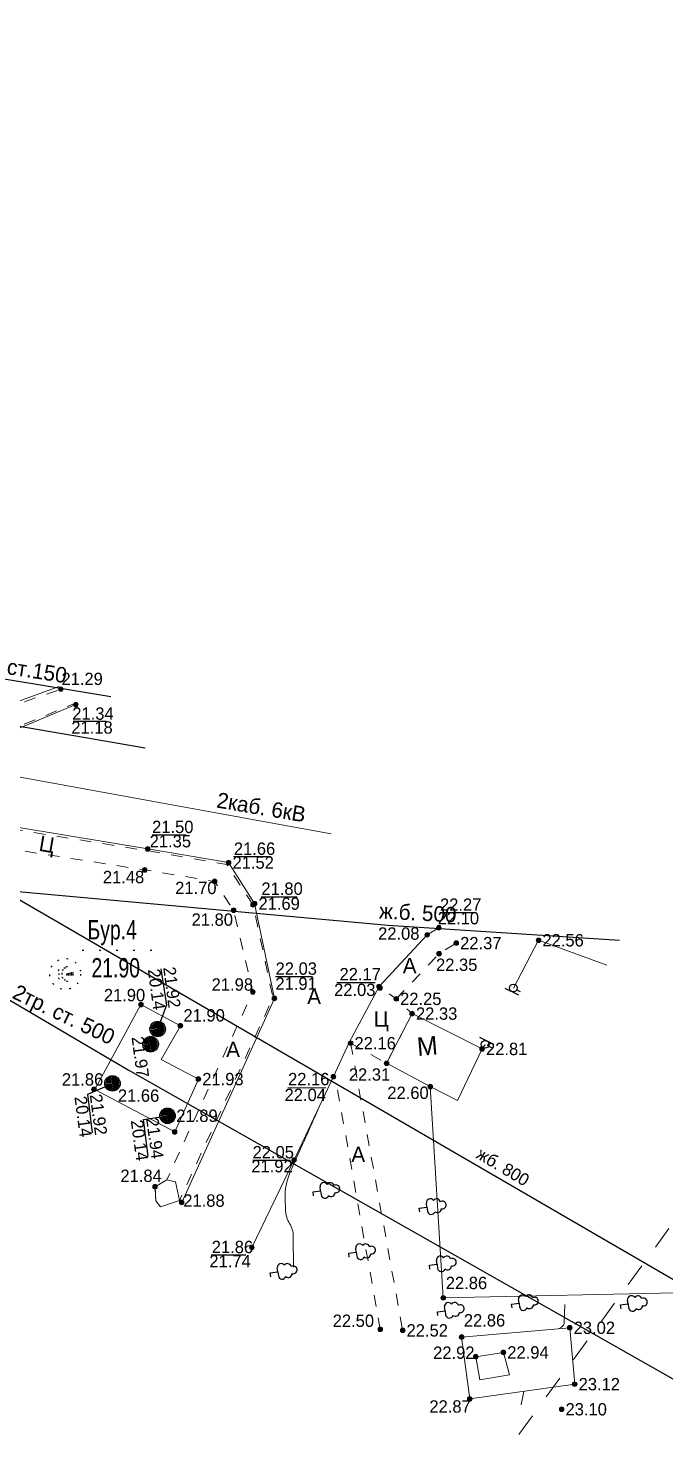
# Model space of a CAD drawing. Header units: metres. Extents: x 17798 to 18902, y 24284 to 24836.
# Drawn here: x 18005.4 to 18046.5, y 24566.5 to 24658.1 of the extents above; entities that cross this region are included whole.
import ezdxf

# ---------------------------------------------------------------- set-up
doc = ezdxf.new("R2010")
doc.units = ezdxf.units.M
doc.linetypes.add('CONTI', pattern=[1, 0, 1])
doc.linetypes.add('g5_01_5x1_5', pattern=[3, 1.5, -1.5])
for name, color, linetype in [('03_Здания и строения', 7, 'Continuous'), ('06_Инженерно-технические сооружения', 7, 'Continuous'), ('10_Границы покрытий и угодий', 7, 'Continuous'), ('13_Растительность', 7, 'Continuous'), ('14_Ограждения', 7, 'Continuous'), ('19_Горизонтали', 7, 'Continuous'), ('30_Канализация', 7, 'Continuous'), ('31_Водопровод', 7, 'Continuous'), ('32_Теплосеть', 7, 'Continuous'), ('33_Газопровод', 7, 'Continuous'), ('38_Кабели высокого напряжения', 7, 'Continuous'), ('44_Крышки колодцев', 7, 'Continuous'), ('45_Номера колодцев', 7, 'Continuous'), ('61_Отметки высоты поверхности', 7, 'Continuous'), ('BORE', 7, 'CONTI'), ('rastr', 7, 'Continuous')]:
    doc.layers.add(name, color=color, linetype=linetype)
doc.styles.add('LIKE11', font='bm431.shx')
doc.styles.add('LIKE14', font='p131.shx')
doc.styles.add('LIKE17', font='d431.shx')
doc.styles.add('LIKE32', font='peteri.shx')
doc.styles.add('Line_GUGK', font='bm431.ttf', dxfattribs={"height": 1})
doc.styles.add('SHRFT', font='TXT', dxfattribs={"width": 0.75})
doc.styles.get("Standard").update_dxf_attribs({"font": 'SPDS.shx', "oblique": 15, "height": 2})
doc.linetypes.add('g5_119_1', pattern='A,8,-2,[31,GUGK_2005.shx,S=0.2000000029802322,R=0,X=0,Y=0],0.699999988079071,[31,GUGK_2005.shx,S=0.1599999964237213,R=0,X=0,Y=0],6.599999904632568,[31,GUGK_2005.shx,S=0.1599999964237213,R=180.0000050089563,X=0,Y=0],0.699999988079071,[31,GUGK_2005.shx,S=0.2000000029802322,R=180.0000050089563,X=0,Y=0],-2', length=19.99999988079071)
doc.linetypes.add('g5_122_g', pattern='A,2,-2,3,-0.6000000238418579,["Г",Line_GUGK,S=2,R=0,X=0,Y=-1],-2.799999952316284,3,-2,8,-2,8,-2,6', length=41.39999997615814)
doc.linetypes.add('g5_122_k', pattern='A,2,-2,3,-0.6000000238418579,["К",Line_GUGK,S=2,R=0,X=0,Y=-1],-3,3,-2,8,-2,8,-2,6', length=41.60000002384186)
doc.linetypes.add('g5_122_kl', pattern='A,2,-2,3,-0.6000000238418579,["Кл",Line_GUGK,S=2,R=0,X=0,Y=-1],-5,3,-2,8,-2,8,-2,6', length=43.60000002384186)
doc.linetypes.add('g5_122_t', pattern='A,2,-2,3,-0.6000000238418579,["Т",Line_GUGK,S=2,R=0,X=0,Y=-1],-2.799999952316284,3,-2,8,-2,8,-2,6', length=41.39999997615814)
doc.linetypes.add('g5_122_v', pattern='A,2,-2,3,-0.6000000238418579,["В",Line_GUGK,S=2,R=0,X=0,Y=-1],-2.799999952316284,3,-2,8,-2,8,-2,6', length=41.39999997615814)
doc.linetypes.add('g5_397_1', pattern='A,0,-1.25,[39,GUGK_2005.shx,S=1,R=0,X=1,Y=0],-2.5,[24,GUGK_2005.shx,S=1,R=0,X=1,Y=0],-1.25', length=5)
doc.linetypes.add('g5_474_1a', pattern='A,2,-0.5,[28,GUGK_2005.shx,S=2,R=0,X=0,Y=0],-0.5,2', length=5)
doc.linetypes.add('g5_474_2a', pattern='A,2,-0.5,[27,GUGK_2005.shx,S=2,R=0,X=0,Y=0],-0.5,2', length=5)

# ---------------------------------------------------------------- blocks, each defined once
blk = doc.blocks.new('g5_474c_2')
h = blk.add_hatch(color=0)
edge = h.paths.add_edge_path()
edge.add_arc((0, 0), 0.5, 0, 360.0000100179126)
at = {"color": 0}
blk.add_line((-6.123031769111886e-17, -0.5), (-6.123031769111886e-17, -1), dxfattribs=at)
at = {"color": 0, "flags": 128}
blk.add_lwpolyline([(0.5, -1), (0.5, 1)], dxfattribs=at)
at = {"color": 0}
blk.add_circle((0, 0), 0.5, dxfattribs=at)
blk = doc.blocks.new('g5_474c_1')
h = blk.add_hatch(color=0)
edge = h.paths.add_edge_path()
edge.add_arc((0, 0), 0.5, 0, 360.0000100179126)
at = {"color": 0}
blk.add_line((0, 0.5), (0, 1), dxfattribs=at)
at = {"color": 0, "flags": 128}
blk.add_lwpolyline([(0.5, -1), (0.5, 1)], dxfattribs=at)
at = {"color": 0}
blk.add_circle((0, 0), 0.5, dxfattribs=at)
blk = doc.blocks.new('g5_388_1')
at = {"color": 0, "flags": 128}
blk.add_lwpolyline([(0, 0.99423149460381), (0.513141325947899, 0.99423149460381, 0.7980424165725708), (0.729456388550349, 1.94501724603264, 0.6363283395767212), (0.462796798938016, 2.81074059364795, 0.5330644249916077), (0, 3.5, 0.5330644249916077), (-0.462796798938011, 2.81074059364795, 0.6363283395767212), (-0.729456388550344, 1.94501724603264, 0.7980424165725708), (-0.513141325947899, 0.99423149460381)], format="xyb", dxfattribs=at)
for points in [[(0, 0.99423149460381), (-0.513141325947899, 0.99423149460381)], [(0.5, 0), (0, 0), (0, 0.99423149460381)]]:
    blk.add_lwpolyline(points, dxfattribs=at)
at = {"style": 'LIKE11', "flags": 8}
for tag, p in [('Описание', (-14.18582778595089, 0.838153843312421)), ('Метрические данные', (1.49018894412265, 0.457040420709325))]:
    blk.add_attdef(tag, p, '', height=2, dxfattribs=at)
blk = doc.blocks.new('g5_117t')
h = blk.add_hatch(color=255)
h.paths.add_polyline_path([(-0.07500000000000022, -0.07499999999999986), (-0.9219544457292889, -0.0749999999999998, 0.3674260079860687), (-0.07500000000000029, -0.9219544457292886)])
h.paths.add_polyline_path([(0.07499999999999969, -0.9219544457292886, 0.3674260079860687), (0.9219544457292886, -0.07499999999999993), (0.07499999999999979, -0.07499999999999989)])
h.paths.add_polyline_path([(0.9219544457292886, 0.07500000000000005, 0.9219544529914856), (-0.9219544457292889, 0.07500000000000018)])
at = {"color": 0, "flags": 128}
for points in [[(-1, 1.836909530733566e-16), (0.9999999999999999, 1.836909530733566e-16)], [(-2.947132555358722e-16, -0.9999999999999999), (-2.947132555358722e-16, 1.224606353822378e-16)]]:
    blk.add_lwpolyline(points, dxfattribs=at)
at = {"color": 0}
blk.add_circle((-1.110223024625157e-16, 6.123031769111888e-17), 1, dxfattribs=at)
at = {"style": 'LIKE11', "flags": 8}
for tag, p in [('Номер', (-2.947132555358722e-16, 1.699999988079071)), ('Отметка кольца люка', (4.198353965073093e-16, -2.800000011920929)), ('Отметка земли (возле него)', (4.198353965073093e-16, -4.800000011920929)), ('Верх прокладки', (4.198353965073093e-16, -6.800000011920929)), ('Низ прокладки', (4.198353965073093e-16, -8.800000011920929))]:
    blk.add_attdef(tag, p, '', height=1.600000023841858, dxfattribs=at)
blk = doc.blocks.new('g5_330')
at = {"linetype": 'ByBlock', "lineweight": -2}
blk.add_hatch(color=0, dxfattribs=at).paths.add_polyline_path([(-0.3, 0, 1), (0.3, 0, 1)])
at = {"color": 0, "linetype": 'ByBlock', "lineweight": -2}
blk.add_circle((0, 0), 0.3, dxfattribs=at)
at = {"color": 0, "linetype": 'ByBlock', "lineweight": 15, "flags": 12}
for tag, p in [('number', (-7.619999885559082, -0.800000011920929)), ('z', (0.5, -0.800000011920929))]:
    blk.add_attdef(tag, p, '', height=1.600000023841858, dxfattribs=at)
blk = doc.blocks.new('BL_985')
at = {"color": 0}
for radius in [2, 1, 0.8, 0.6, 0.4, 0.2]:
    blk.add_circle((0, 0), radius, dxfattribs=at)

msp = doc.modelspace()

# ---------------------------------------------------------------- linework, layer by layer
at = {"layer": '03_Здания и строения', "color": 7, "linetype": 'Continuous', "lineweight": 20, "ltscale": 0.5, "flags": 128}
for points in [[(18028.533, 24591.089), (18031.35999990272, 24589.58000005627), (18033.13170624542, 24588.68519355202), (18034.71500016022, 24592.0209999814), (18030.18299997616, 24594.30999995613), (18028.533, 24591.089)], [(18034.299, 24572.095), (18034.57200000191, 24570.59699997425), (18036.48200008774, 24570.9320000124), (18036.09199998283, 24572.37599998832), (18034.299, 24572.095)]]:
    msp.add_lwpolyline(points, dxfattribs=at)
at = {"layer": '06_Инженерно-технические сооружения', "color": 7, "linetype": 'Continuous', "lineweight": 20, "ltscale": 0.5, "flags": 128}
for points in [[(18014.822, 24586.651), (18009.64900014114, 24589.3970000515), (18012.64300009918, 24594.89400003052), (18015.19000000072, 24593.52199981308), (18013.95500001621, 24591.34299991226), (18016.3560000391, 24590.06800005531), (18014.822, 24586.651)], [(18013.55, 24583.102), (18013.61400000304, 24582.19099998665), (18013.89700000286, 24581.80599999618), (18015.12899999618, 24582.20499998522), (18014.87400000095, 24583.42699998808), (18014.31200002432, 24583.55500000906), (18013.55, 24583.102)]]:
    msp.add_lwpolyline(points, dxfattribs=at)
at = {"layer": '10_Границы покрытий и угодий', "color": 7, "linetype": 'Continuous', "lineweight": 20, "ltscale": 0.5, "flags": 128}
for points in [[(17985.765, 24644.498), (17984.87000001907, 24631.22899994659), (17984.3179999733, 24623.85200009155), (17980.51799978256, 24623.95299992371), (17980.42399991989, 24622.59199986267), (17981.06899990082, 24619.24100003052), (17983.17600001335, 24616.68999943542), (17987.3559999609, 24614.79200062561), (17990.17000020981, 24614.34299931335), (17999.16000045776, 24612.89199909973), (18004.45800079346, 24612.66599926758), (18008.4259992981, 24614.31000027466)], [(17980.26, 24599.845), (17981.01900000334, 24602.79999992371), (17983.1500001049, 24605.81499979019), (17984.68605495453, 24607.00439950943), (17987.37199998855, 24608.3839995575), (17990.48200012207, 24608.63600036621), (17999.11700035095, 24607.27900001526), (18013.07999969482, 24604.96700021744)], [(18013.08, 24604.967), (18018.314000206, 24604.08499997091), (18019.99300010681, 24601.43000005913), (18021.27799995423, 24595.28800009918), (18015.27499993324, 24582.08199977112)], [(18019.816, 24579.174), (18022.54699994659, 24584.83199999237), (18025.09000016785, 24590.22600004578), (18026.11023189163, 24592.43404505157), (18028.04399968719, 24596.05900022888), (18031.15699960327, 24599.40600035095), (18031.91499997711, 24599.86800024414)]]:
    msp.add_lwpolyline(points, dxfattribs=at)
at = {"layer": '10_Границы покрытий и угодий', "color": 7, "linetype": 'g5_01_5x1_5', "lineweight": 20, "ltscale": 0.5, "flags": 128}
for points in [[(17991.035, 24623.262), (17990.29700002432, 24615.79300013733), (17999.84400001526, 24614.17300025177), (18004.19699970245, 24614.18900004578), (18007.45599952698, 24615.31099978638)], [(17987.313, 24614.983), (17990.12699989128, 24614.47999997902), (17999.19899967956, 24612.98400004673), (18004.46399906921, 24612.79299994278), (18008.35000065613, 24614.37900002766)], [(17980.414, 24599.905), (17981.12799998665, 24602.73700001716), (17983.22500010872, 24605.69400003433), (17984.78600021744, 24606.93100002289), (17987.50799986267, 24608.31999996185), (17990.54599996948, 24608.47600009918), (17999.05999990845, 24607.10700014114), (18013.0150017395, 24604.85299995422), (18018.1999992981, 24603.96200016022), (18019.89100119019, 24601.3520000267), (18021.18300100708, 24595.32199981689), (18015.12900015259, 24582.20499923706)], [(18013.614, 24582.191), (18013.54999999696, 24583.10200001335), (18014.31200001383, 24583.55499996281), (18019.88100019837, 24595.71399976349), (18018.64000002289, 24601.00200082397), (18017.41000000382, 24602.86199952698), (18012.88799998903, 24603.60799981689), (17998.80699983978, 24605.81500054932), (17990.30000082398, 24607.2770004425), (17988.00099913025, 24607.35099984741), (17985.63700071716, 24606.08399964905), (17984.27900091553, 24604.95499993896), (17982.36199919129, 24602.69199945068), (17981.47500006104, 24599.89200021362)], [(18029.156, 24595.263), (18031.93299995041, 24598.18199991035), (18033.04199991798, 24598.87000011253)], [(18026.206, 24592.394), (18028.53299990272, 24591.08900005245), (18030.18299999809, 24594.31000000858), (18029.15600004768, 24595.26299995804), (18028.11799994087, 24595.96799988174)], [(18026.206, 24592.394), (18029.5770000515, 24573.80300039673)], [(18028.121, 24573.873), (18025.22699994659, 24590.13499913025)]]:
    msp.add_lwpolyline(points, dxfattribs=at)
at = {"layer": '13_Растительность', "color": 92, "linetype": 'g5_397_1', "lineweight": 20, "ltscale": 0.5, "flags": 128}
msp.add_lwpolyline([(17991.442, 24623.158), (17990.90199997854, 24616.23600006866), (17999.98199996185, 24614.37899971771), (18004.19599971008, 24614.34300041962), (18007.34600028229, 24615.48899985123)], dxfattribs=at)
at = {"layer": '14_Ограждения', "color": 7, "linetype": 'g5_474_1a', "lineweight": 20, "ltscale": 0.5, "flags": 128}
for points in [[(18042.77444387946, 24597.45109281618), (18038.36500002418, 24599.05599997121), (18036.73699976478, 24595.96399996358)], [(18034.715, 24592.021), (18034.90999999285, 24592.31799999094)], [(18031.36, 24589.58), (18032.19799999952, 24575.90699966431), (18048.26500068665, 24576.2500000763), (18064.68400131226, 24576.71099956513), (18067.32500015259, 24582.93300016403)]]:
    msp.add_lwpolyline(points, dxfattribs=at)
at = {"layer": '14_Ограждения', "color": 7, "linetype": 'g5_474_2a', "lineweight": 20, "ltscale": 0.5, "flags": 128}
msp.add_lwpolyline([(18033.913, 24569.362), (18033.38500000286, 24573.36499978256), (18040.38699997711, 24573.96899987412), (18040.70700014877, 24570.32000000429), (18033.913, 24569.362)], dxfattribs=at)
at = {"layer": '19_Горизонтали', "color": 42, "linetype": 'Continuous', "lineweight": 20, "ltscale": 0.5, "flags": 128}
for points, elevation in [([(18021.07607004022, 24595.87083760296), (18021.00656625604, 24596.14548054729)], 22), ([(18037.24229928826, 24568.98915425335), (18037.4032489953, 24569.85415211712)], 23)]:
    msp.add_lwpolyline(points, dxfattribs=dict(at, elevation=elevation))
for points, elevation in [([(18024.23570749139, 24588.41395131145), (18023.86007425164, 24587.55045643841, -0.003689436940476298), (18023.09610595633, 24585.8291039949), (18022.97404441556, 24585.55946205732, 0.003144798334687948), (18022.28006479119, 24584.0003885368), (18022.28006479119, 24584.0003885368, 0.1131678745150566), (18021.97061057966, 24582.36600092471), (18022.00243096678, 24581.53455461147, 0.1325313299894333), (18022.2566120324, 24580.71800557171), (18022.2566120324, 24580.71800557171, -0.1412954181432724), (18022.49555697457, 24579.90113581123), (18022.50323984002, 24577.90111104046)], 22), ([(18039.66422006463, 24573.90664998089), (18039.84277078485, 24574.01200810467, 0.2553529441356659), (18040.02912849227, 24574.32453703934), (18040.07240793084, 24575.47302571331)], 23)]:
    msp.add_lwpolyline(points, format="xyb", dxfattribs=dict(at, elevation=elevation))
at = {"layer": '30_Канализация', "color": 42, "linetype": 'g5_122_kl', "lineweight": 30, "ltscale": 0.5, "flags": 128}
msp.add_lwpolyline([(17981.176, 24764.182), (17973.76000011063, 24619.6879967041), (18068.14867913818, 24564.86696704102), (18224.58759057617, 24482.32741625977), (18357.92499291992, 24375.33501513672), (18432.45169580078, 24314.74266894531), (18453.23700463867, 24297.96999438477), (18504.48727929687, 24313.98333056641), (18591.35513818359, 24418.31029589844), (18643.87698876953, 24411.19551928711), (18665.86996972656, 24407.07601245117), (18685.74106347656, 24402.10665209961)], dxfattribs=at)
at = {"layer": '30_Канализация', "color": 12, "linetype": 'g5_122_k', "lineweight": 30, "ltscale": 0.5, "flags": 128}
msp.add_lwpolyline([(17987.737, 24601.665), (17999.20500041199, 24594.44199995041), (18003.25999976349, 24602.3390000248), (18028.64233447266, 24600.02957419396), (18043.59887744141, 24599.06684044838)], dxfattribs=at)
at = {"layer": '31_Водопровод', "color": 94, "linetype": 'g5_122_v', "lineweight": 30, "ltscale": 0.5, "flags": 128}
msp.add_lwpolyline([(17985.285, 24619.04), (18010.69007888794, 24614.83772281647)], dxfattribs=at)
at = {"layer": '32_Теплосеть', "color": 5, "linetype": 'g5_122_t', "lineweight": 30, "ltscale": 0.5, "flags": 128}
msp.add_lwpolyline([(17991.57811516937, 24605.40020426376), (17992.74811476883, 24601.88407786949), (18011.81259125885, 24590.6583715306), (18049.44905633148, 24569.29993876083), (18087.01199883637, 24548.60400065048), (18106.57750481781, 24538.65784891708), (18150.63466424164, 24515.78648813827), (18177.94508904633, 24501.7097211705), (18193.87372368988, 24492.91350992782), (18205.48877495941, 24487.73374613388), (18208.06947869476, 24491.29064615829)], dxfattribs=at)
at = {"layer": '33_Газопровод', "color": 132, "linetype": 'g5_122_g', "lineweight": 30, "ltscale": 0.5, "flags": 128}
msp.add_lwpolyline([(17994.29377527039, 24614.69570467831), (18009.05147332948, 24612.19216845394), (18012.90794725221, 24611.51175711513)], dxfattribs=at)
at = {"layer": '38_Кабели высокого напряжения', "color": 1, "linetype": 'g5_119_1', "lineweight": 20, "ltscale": 0.5, "flags": 128}
msp.add_lwpolyline([(18024.94055704771, 24605.93864468502), (17978.97845225035, 24614.31520680355), (17969.23174433409, 24616.16282586025), (17969.60542063414, 24622.70214871334), (18000.12226633726, 24619.61932495999)], dxfattribs=at)
at = {"layer": '45_Номера колодцев', "flags": 128}
for points in [[(18013.92350135154, 24597.20649116), (18014.29636698499, 24594.85140616224), (18013.719, 24593.308)], [(18009.51416941663, 24586.59427782487), (18009.20537329088, 24589.08690096878), (18010.796, 24589.788)], [(18013.11365691885, 24585.08549775586), (18012.8048607931, 24587.45942556402), (18014.361, 24587.694)]]:
    msp.add_lwpolyline(points, dxfattribs=at)
at = {"layer": '61_Отметки высоты поверхности', "flags": 128}
for points in [[(18008.24596184639, 24613.23914229541), (18010.408759197, 24613.24526920009)], [(18013.35797172984, 24605.87996478797), (18015.56365741319, 24605.88685755575)], [(18018.63120853694, 24604.48179663133), (18021.01265979817, 24604.48179663133)], [(18020.41579716767, 24601.87224581479), (18022.75219015076, 24601.86407660856)], [(18031.98876094558, 24600.85772926907), (18034.27371818572, 24600.85772926907)], [(18021.35178481242, 24596.69981035202), (18023.74740454072, 24596.7059372567)], [(18025.32458123452, 24596.32404600492), (18027.79457267677, 24596.32404600492)], [(18022.14553107978, 24589.51356018058), (18024.59831003811, 24589.52646954352)], [(18019.87173007923, 24584.82929424466), (18022.29223563022, 24584.82929424466)], [(18017.18706071256, 24578.69668278691), (18019.43328986389, 24578.68807654495)]]:
    msp.add_lwpolyline(points, dxfattribs=at)
at = {"layer": 'BORE', "color": 5}
msp.add_line((18008.83532928893, 24598.42066992555), (18013.42907928893, 24598.42066992555), dxfattribs=at)
at = {"layer": 'rastr', "color": 5, "linetype": 'g5_01_5x1_5', "lineweight": 20, "flags": 128}
msp.add_lwpolyline([(18017.64439284645, 24540.40191813061), (18072.84292671276, 24616.11672122156)], dxfattribs=at)

# ---------------------------------------------------------------- block references
at = {"layer": '13_Растительность', "color": 92, "linetype": 'Continuous', "lineweight": 20, "xscale": 0.5, "yscale": 0.5, "zscale": 0.5, "rotation": 277.5631784342272}
for p in [(18023.773, 24582.766, 22.122), (18030.65, 24581.717, 22.527), (18026.08, 24578.799, 22.339), (18021.005, 24577.525, 21.858), (18031.305, 24578.016, 22.5), (18031.82, 24575.004, 22.636), (18036.616, 24575.499, 22.851), (18043.668, 24575.446, 23.155)]:
    msp.add_blockref('g5_388_1', p, dxfattribs=at)
at = {"layer": '14_Ограждения', "color": 7, "linetype": 'Continuous', "lineweight": 20, "xscale": 0.5, "yscale": 0.5, "zscale": 0.5}
for name, p, rotation in [('g5_474c_1', (18036.737, 24595.964, 22.772), 243.3846932614299), ('g5_474c_2', (18034.91, 24592.318, 22.729), 63.38468142228442)]:
    msp.add_blockref(name, p, dxfattribs=dict(at, rotation=rotation))
at = {"layer": '44_Крышки колодцев', "color": 7, "linetype": 'Continuous', "lineweight": 20, "xscale": 0.5, "yscale": 0.5, "zscale": 0.5, "rotation": 277.5631784342272}
for p in [(18013.719, 24593.308, 21.917), (18013.268, 24592.326, 21.97), (18010.796, 24589.788, 21.915), (18014.361, 24587.694, 21.936)]:
    msp.add_blockref('g5_117t', p, dxfattribs=at)
at = {"layer": '61_Отметки высоты поверхности', "color": 7, "linetype": 'Continuous', "lineweight": 20, "xscale": 0.5, "yscale": 0.5, "zscale": 0.5}
for p in [(18007.456, 24615.311, 21.293), (18008.426, 24614.31, 21.177), (18013.08, 24604.967, 21.346), (18018.314, 24604.085, 21.524), (18012.888, 24603.608, 21.483), (18017.41, 24602.862, 21.702), (18018.64, 24601.002, 21.796), (18019.891, 24601.352, 21.804), (18019.993, 24601.43, 21.686), (18031.157, 24599.406, 22.076), (18031.915, 24599.868, 22.102), (18031.933, 24598.182, 22.354), (18033.042, 24598.87, 22.367), (18038.365, 24599.056, 22.555), (18019.881, 24595.714, 21.982), (18028.044, 24596.059, 22.029), (18028.118, 24595.968, 22.174), (18012.643, 24594.894, 21.898), (18021.278, 24595.288, 21.912), (18029.156, 24595.263, 22.25), (18030.183, 24594.31, 22.333), (18015.19, 24593.522, 21.905), (18026.206, 24592.394, 22.161), (18034.715, 24592.021, 22.809), (18028.533, 24591.089, 22.311), (18016.356, 24590.068, 21.93), (18025.09, 24590.226, 22.043), (18009.6, 24589.399, 21.662), (18031.36, 24589.58, 22.605), (18014.822, 24586.651, 21.89), (18022.547, 24584.832, 21.915), (18013.55, 24583.102, 21.84), (18015.275, 24582.082, 21.705), (18019.816, 24579.174, 21.738), (18032.198, 24575.907, 22.86), (18028.121, 24573.873, 22.502), (18029.577, 24573.803, 22.524), (18040.387, 24573.969, 23.016), (18033.385, 24573.365, 22.861), (18034.299, 24572.095, 22.924), (18036.092, 24572.376, 22.936), (18040.707, 24570.32, 23.124), (18033.913, 24569.362, 22.869), (18039.86, 24568.696, 23.103)]:
    msp.add_blockref('g5_330', p, dxfattribs=at)
at = {"layer": 'BORE', "color": 5, "lineweight": 60, "xscale": 0.5, "yscale": 0.5, "zscale": 0.5}
msp.add_blockref('BL_985', (18007.73880690161, 24596.87006795954), dxfattribs=at)

# ---------------------------------------------------------------- texts
at = {"layer": '03_Здания и строения', "color": 7, "linetype": 'Continuous', "lineweight": 15, "style": 'LIKE14'}
msp.add_text('М', height=1.200000047683716, rotation=4.99999985454646, dxfattribs=at).set_placement((18030.55216661469, 24591.5584804484))
at = {"layer": '10_Границы покрытий и угодий', "color": 7, "linetype": 'Continuous', "lineweight": 15, "style": 'LIKE11'}
msp.add_text('Ц', height=1, rotation=350.2670724129146, dxfattribs=at).set_placement((18005.98820409385, 24604.85499180538))
for s, p in [('А', (18029.57967275389, 24596.91134123203)), ('А', (18023.39761527387, 24594.92428065507)), ('Ц', (18027.69035473993, 24593.46031957875)), ('А', (18018.15479169363, 24591.49665932282)), ('А', (18026.25520688181, 24584.6996029448))]:
    msp.add_text(s, height=1, dxfattribs=at).set_placement(p)
at = {"layer": '30_Канализация', "color": 12, "linetype": 'Continuous', "lineweight": 15, "style": 'LIKE32'}
msp.add_text('ж.б. 500', height=1, rotation=356.9622970449278, dxfattribs=at).set_placement((18028.02880470711, 24600.46824911695))
at = {"layer": '30_Канализация', "color": 42, "linetype": 'Continuous', "lineweight": 20, "style": 'LIKE11'}
msp.add_text('жб. 800', height=0.800000011920929, rotation=329.1380188192635, dxfattribs=at).set_placement((18034.26970584226, 24584.99687320005, 12.16405355087244))
at = {"layer": '31_Водопровод', "color": 94, "linetype": 'Continuous', "lineweight": 15, "style": 'LIKE32'}
msp.add_text('ст.150', height=1, rotation=351.1644773075841, dxfattribs=at).set_placement((18003.9180747224, 24616.291605941))
at = {"layer": '32_Теплосеть', "color": 5, "linetype": 'Continuous', "lineweight": 15, "style": 'LIKE32'}
msp.add_text('2тр. ст. 500', height=1, rotation=334.2138875613368, dxfattribs=at).set_placement((18004.24473829258, 24595.34427046546))
at = {"layer": '38_Кабели высокого напряжения', "color": 1, "linetype": 'Continuous', "lineweight": 20, "style": 'LIKE32'}
msp.add_text('2каб. 6кВ', height=1, rotation=350.3559195136381, dxfattribs=at).set_placement((18017.4865313019, 24607.65768840381))
at = {"layer": '45_Номера колодцев', "color": 7, "linetype": 'Continuous', "lineweight": 15, "ltscale": 0.5, "style": 'LIKE17'}
for s, p in [('20.14', (18013.0848847141, 24597.15077573072)), ('21.92', (18014.07618504522, 24597.28239508155)), ('21.97', (18012.02935215158, 24592.77952888155)), ('20.14', (18008.33374138582, 24588.91424086507)), ('21.92', (18009.32504171695, 24589.0458602159)), ('20.14', (18011.98187919939, 24587.37811355722)), ('21.94', (18012.97317953052, 24587.50973290805))]:
    msp.add_text(s, height=0.800000011920929, rotation=277.5631784342272, dxfattribs=at).set_placement(p)
at = {"layer": '61_Отметки высоты поверхности', "color": 7, "linetype": 'Continuous', "lineweight": 15, "ltscale": 0.5, "style": 'LIKE17'}
for s, p in [('21.29', (18007.49832819428, 24615.5775019392)), ('21.34', (18008.19694660898, 24613.33104586555)), ('21.18', (18008.13567756222, 24612.43039087819)), ('21.50', (18013.36141811373, 24605.99484425066)), ('21.35', (18013.20490902954, 24605.06940617747)), ('21.66', (18018.65137626483, 24604.58480521621)), ('21.52', (18018.564, 24603.68499999404)), ('21.48', (18010.17569242504, 24602.74892739654)), ('21.70', (18014.85331940232, 24602.04577053397)), ('21.80', (18020.43213558014, 24601.99478390831)), ('21.69', (18020.243, 24601.02999999404)), ('22.27', (18031.9890002859, 24600.96159853596)), ('21.80', (18015.91834184477, 24599.99318182674)), ('22.10', (18031.83982514723, 24600.08507999096)), ('22.08', (18027.98422874957, 24599.09058092013)), ('22.37', (18033.292, 24598.46999999404)), ('22.56', (18038.615, 24598.65599999404)), ('22.03', (18021.35178481242, 24596.82234844554)), ('22.35', (18031.7327252473, 24597.07098280706)), ('21.98', (18017.21573282009, 24595.79118419022)), ('21.91', (18021.33953100307, 24595.84817060207)), ('22.17', (18025.48809983174, 24596.46174587627)), ('21.90', (18010.2384522308, 24595.10353863831)), ('22.03', (18025.13524391142, 24595.44620932509)), ('22.25', (18029.406, 24594.86299999404)), ('22.33', (18030.433, 24593.90999999404)), ('21.90', (18015.39072241697, 24593.79538986053)), ('22.16', (18026.456, 24591.99399999404)), ('22.81', (18034.965, 24591.62099999404)), ('21.86', (18007.52372078284, 24589.6507671704)), ('21.93', (18016.606, 24589.66799999404)), ('22.16', (18022.15844044272, 24589.66847253584)), ('22.31', (18026.09117426828, 24589.96562694569)), ('21.66', (18011.14825780586, 24588.60114431269)), ('22.04', (18021.93252659128, 24588.64719849002)), ('22.60', (18028.57997194296, 24588.78242805116)), ('21.89', (18014.92821231361, 24587.29503183189)), ('22.05', (18019.86168946361, 24584.93758945597)), ('21.92', (18019.78136453866, 24584.03106530295)), ('21.84', (18011.31072622896, 24583.40924956447)), ('21.88', (18015.379, 24581.80499999404)), ('21.86', (18017.2214856804, 24578.79995769041)), ('21.74', (18017.06657332514, 24577.87908980079)), ('22.86', (18032.36185058545, 24576.47285957529)), ('22.50', (18025.04505742162, 24574.02486186249)), ('22.86', (18033.53144949268, 24574.05206183707)), ('22.52', (18029.827, 24573.40299999404)), ('23.02', (18040.637, 24573.56899999404)), ('22.92', (18031.54585134785, 24571.95766379389)), ('22.94', (18036.342, 24571.97599999404)), ('23.12', (18040.957, 24569.91999999404)), ('22.87', (18031.30105157657, 24568.47606704679)), ('23.10', (18040.11, 24568.29599999404))]:
    msp.add_text(s, height=0.800000011920929, dxfattribs=at).set_placement(p)
at = {"layer": 'BORE', "color": 5, "style": 'SHRFT', "width": 0.75}
for s, p in [(' Бур.4', (18008.83532928893, 24599.10694636519)), ('21.90', (18009.44150545727, 24596.65207902918))]:
    msp.add_text(s, height=1.25, dxfattribs=at).set_placement(p)

doc.saveas('drawing.dxf')
